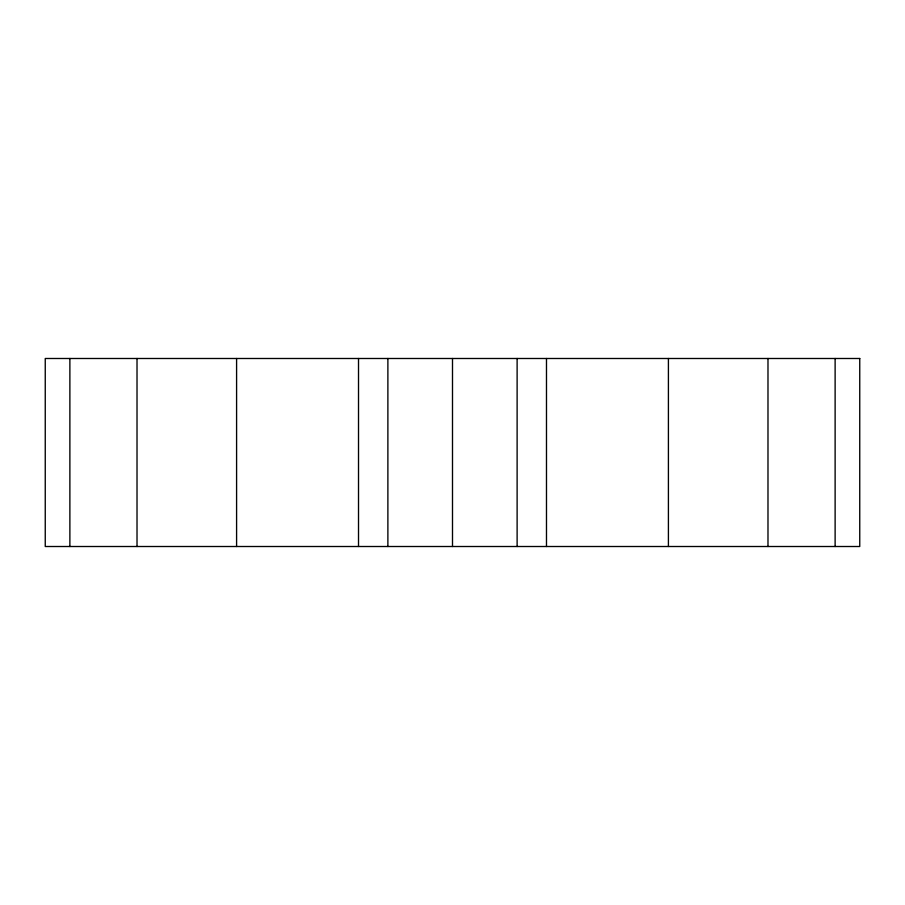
<?xml version="1.0" encoding="UTF-8"?>
<svg xmlns="http://www.w3.org/2000/svg" width="905" height="905" viewBox="0 0 905 905"><rect width="100%" height="100%" fill="white"/><g stroke="black" fill="none" stroke-linecap="round" stroke-linejoin="round"><path stroke-width="1.36" d="M835.123 358.493L835.123 546.507M767.983 358.493L767.983 546.507M668.41 358.493L668.41 546.507M546.484 358.493L546.484 546.507M517.117 358.493L517.117 546.507M452.5 358.493L452.5 546.507M387.883 358.493L387.883 546.507M358.516 358.493L358.516 546.507M236.59 358.493L236.59 546.507M137.017 358.493L137.017 546.507M69.877 358.493L69.877 546.507M859.75 358.493L45.25 358.493L45.25 546.507L859.75 546.507L859.75 358.493"/></g></svg>
